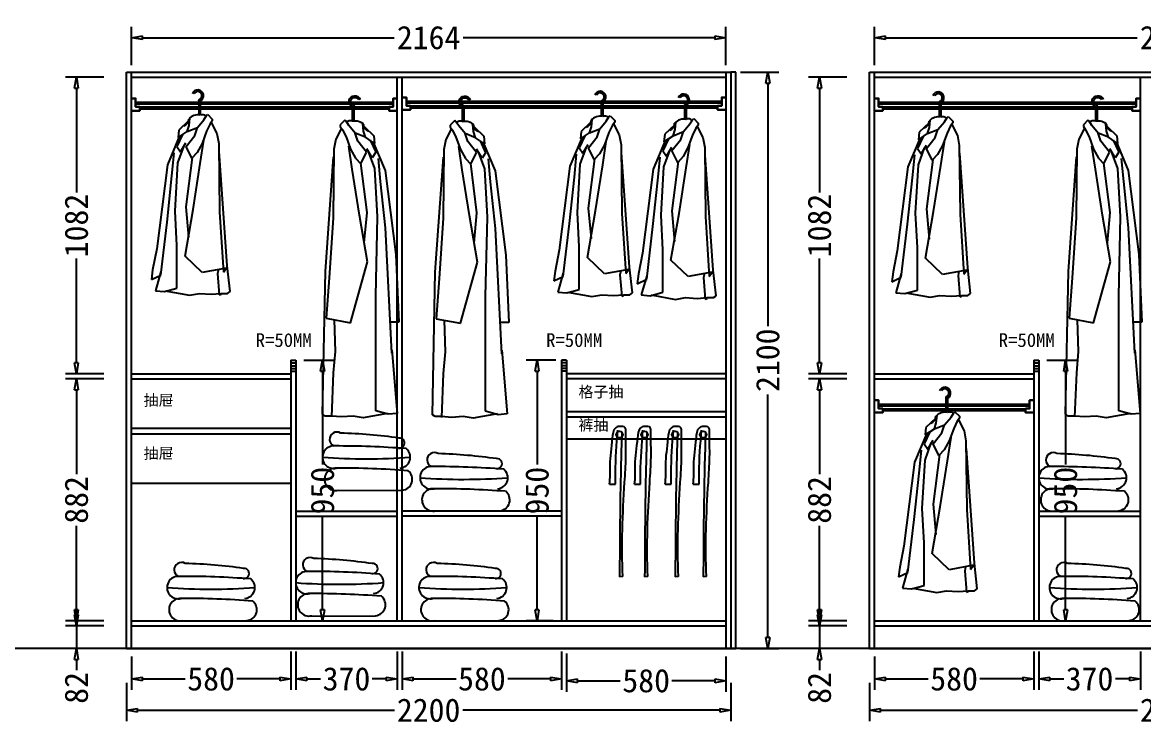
# Model space of a CAD drawing. Header units: millimetres. Extents: x 304407 to 361076, y -1262425 to -1203358.
# Drawn here: x 345007 to 349089, y -1229187 to -1226624 of the extents above; entities that cross this region are included whole.
import ezdxf

# ---------------------------------------------------------------- set-up
doc = ezdxf.new("R2010")
doc.units = ezdxf.units.MM
doc.header["$LTSCALE"] = 20
doc.layers.get('Defpoints').update_dxf_attribs({"color": 250})
for name, color, linetype in [('4', 1, 'Continuous'), ('6', 6, 'Continuous'), ('8', 8, 'Continuous'), ('LAYER10', 11, 'Continuous'), ('LAYER8', 11, 'Continuous'), ('图层3', 4, 'Continuous'), ('墙体', 40, 'Continuous')]:
    doc.layers.add(name, color=color, linetype=linetype)
doc.styles.get("Standard").update_dxf_attribs({"font": 'SimSun.ttf', "height": 85})
doc.styles.add('text', font='SimSun.ttf', dxfattribs={"height": 85})
doc.dimstyles.new('周文晶', dxfattribs={"dimtxt": 70, "dimasz": 40, "dimexe": 40, "dimexo": 30, "dimgap": 10, "dimtad": 0, "dimdec": 0, "dimtxsty": 'Standard', "dimblk": 'CLOSEDBLANK', "dimcen": 200, "dimclrd": 256, "dimclre": 256, "dimadec": 0, "dimazin": 0, "dimtfac": 1, "dimtdec": 0, "dimtmove": 0, "dimatfit": 3, "dimldrblk": 'CLOSEDBLANK', "dimfxl": 100, "dimfxlon": 1, "dimarcsym": 0})

# ---------------------------------------------------------------- blocks, each defined once
blk = doc.blocks.new('_ClosedBlank')
at = {"color": 0, "linetype": 'ByBlock', "lineweight": -2}
for p, q in [((-1, 0.17), (0, 0)), ((-1, 0.17), (-1, -0.17)), ((0, 0), (-1, -0.17))]:
    blk.add_line(p, q, dxfattribs=at)
blk = doc.blocks.new('*D1120')
at = {"lineweight": -2, "transparency": 16777216}
for p, q in [((345983.9, -1228917.2), (345983.9, -1229057.2)), ((345403.9, -1228935.6), (345403.9, -1229057.2)), ((345443.9, -1229017.2), (345599.8, -1229017.2)), ((345943.9, -1229017.2), (345787.9, -1229017.2))]:
    blk.add_line(p, q, dxfattribs=at)
at = {"layer": 'Defpoints', "color": 0, "transparency": 16777216}
for p in [(345983.9, -1228805.6), (345403.9, -1228905.6), (345983.9, -1229017.2)]:
    blk.add_point(p, dxfattribs=at)
at = {"lineweight": -2, "transparency": 16777216, "xscale": 40, "yscale": 40, "zscale": 40, "rotation": 180}
blk.add_blockref('_ClosedBlank', (345403.9, -1229017.2), dxfattribs=at)
at = {"lineweight": -2, "transparency": 16777216, "xscale": 40, "yscale": 40, "zscale": 40}
blk.add_blockref('_ClosedBlank', (345983.9, -1229017.2), dxfattribs=at)
at = {"color": 0, "transparency": 16777216, "insert": (345693.9, -1229017.2), "char_height": 85, "attachment_point": 5}
blk.add_mtext('580', dxfattribs=at)
blk = doc.blocks.new('*D1121')
at = {"lineweight": -2, "transparency": 16777216}
for p, q in [((346389.9, -1228917.2), (346389.9, -1229057.2)), ((346969.9, -1228917.2), (346969.9, -1229057.2)), ((346429.9, -1229017.2), (346585.8, -1229017.2)), ((346929.9, -1229017.2), (346773.9, -1229017.2))]:
    blk.add_line(p, q, dxfattribs=at)
at = {"layer": 'Defpoints', "color": 0, "transparency": 16777216}
for p in [(346389.9, -1226823.6), (346969.9, -1228805.6), (346969.9, -1229017.2)]:
    blk.add_point(p, dxfattribs=at)
at = {"lineweight": -2, "transparency": 16777216, "xscale": 40, "yscale": 40, "zscale": 40, "rotation": 180}
blk.add_blockref('_ClosedBlank', (346389.9, -1229017.2), dxfattribs=at)
at = {"lineweight": -2, "transparency": 16777216, "xscale": 40, "yscale": 40, "zscale": 40}
blk.add_blockref('_ClosedBlank', (346969.9, -1229017.2), dxfattribs=at)
at = {"color": 0, "transparency": 16777216, "insert": (346679.9, -1229017.2), "char_height": 85, "attachment_point": 5}
blk.add_mtext('580', dxfattribs=at)
blk = doc.blocks.new('*D1122')
at = {"lineweight": -2, "transparency": 16777216}
for p, q in [((345403.9, -1226780.2), (345403.9, -1226640.2)), ((347567.9, -1226780.2), (347567.9, -1226640.2)), ((345443.9, -1226680.2), (346360.2, -1226680.2)), ((347527.9, -1226680.2), (346611.6, -1226680.2))]:
    blk.add_line(p, q, dxfattribs=at)
at = {"layer": 'Defpoints', "color": 0, "transparency": 16777216}
for p in [(347567.9, -1226680.2), (345403.9, -1226823.6), (347567.9, -1226823.6)]:
    blk.add_point(p, dxfattribs=at)
at = {"lineweight": -2, "transparency": 16777216, "xscale": 40, "yscale": 40, "zscale": 40, "rotation": 180}
blk.add_blockref('_ClosedBlank', (345403.9, -1226680.2), dxfattribs=at)
at = {"lineweight": -2, "transparency": 16777216, "xscale": 40, "yscale": 40, "zscale": 40}
blk.add_blockref('_ClosedBlank', (347567.9, -1226680.2), dxfattribs=at)
at = {"color": 0, "transparency": 16777216, "insert": (346485.9, -1226680.2), "char_height": 85, "attachment_point": 5}
blk.add_mtext('2164', dxfattribs=at)
blk = doc.blocks.new('*D1123')
at = {"lineweight": -2, "transparency": 16777216}
for p, q in [((345385.9, -1229031.3), (345385.9, -1229171.3)), ((347585.9, -1229031.3), (347585.9, -1229171.3)), ((345425.9, -1229131.3), (346361.1, -1229131.3)), ((347545.9, -1229131.3), (346610.6, -1229131.3))]:
    blk.add_line(p, q, dxfattribs=at)
at = {"layer": 'Defpoints', "color": 0, "transparency": 16777216}
for p in [(345385.9, -1228905.6), (347585.9, -1228905.6), (347585.9, -1229131.3)]:
    blk.add_point(p, dxfattribs=at)
at = {"lineweight": -2, "transparency": 16777216, "xscale": 40, "yscale": 40, "zscale": 40, "rotation": 180}
blk.add_blockref('_ClosedBlank', (345385.9, -1229131.3), dxfattribs=at)
at = {"lineweight": -2, "transparency": 16777216, "xscale": 40, "yscale": 40, "zscale": 40}
blk.add_blockref('_ClosedBlank', (347585.9, -1229131.3), dxfattribs=at)
at = {"color": 0, "transparency": 16777216, "insert": (346485.9, -1229131.3), "char_height": 85, "attachment_point": 5}
blk.add_mtext('2200', dxfattribs=at)
blk = doc.blocks.new('*D1124')
at = {"lineweight": -2, "transparency": 16777216}
for p, q in [((347620.8, -1226805.6), (347760.8, -1226805.6)), ((347720.8, -1226845.6), (347720.8, -1227730.9)), ((347720.8, -1228865.6), (347720.8, -1227980.4)), ((347620.8, -1228905.6), (347760.8, -1228905.6))]:
    blk.add_line(p, q, dxfattribs=at)
at = {"layer": 'Defpoints', "color": 0, "transparency": 16777216}
for p in [(347585.9, -1226805.6), (347720.8, -1226805.6), (347585.9, -1228905.6)]:
    blk.add_point(p, dxfattribs=at)
at = {"lineweight": -2, "transparency": 16777216, "xscale": 40, "yscale": 40, "zscale": 40}
for p, rotation in [((347720.8, -1226805.6), 90), ((347720.8, -1228905.6), 270)]:
    blk.add_blockref('_ClosedBlank', p, dxfattribs=dict(at, rotation=rotation))
at = {"color": 0, "transparency": 16777216, "insert": (347720.8, -1227855.6), "char_height": 85, "attachment_point": 5, "rotation": 90}
blk.add_mtext('2100', dxfattribs=at)
blk = doc.blocks.new('*D1125')
at = {"lineweight": -2, "transparency": 16777216}
for p, q in [((346948.9, -1227855.6), (346840.9, -1227855.6)), ((346880.9, -1227895.6), (346880.9, -1228235.6)), ((346880.9, -1228765.6), (346880.9, -1228425.6)), ((346939.9, -1228805.6), (346840.9, -1228805.6))]:
    blk.add_line(p, q, dxfattribs=at)
at = {"layer": 'Defpoints', "color": 0, "transparency": 16777216}
for p in [(346978.9, -1227855.6), (346880.9, -1228805.6), (346969.9, -1228805.6)]:
    blk.add_point(p, dxfattribs=at)
at = {"lineweight": -2, "transparency": 16777216, "xscale": 40, "yscale": 40, "zscale": 40}
for p, rotation in [((346880.9, -1227855.6), 90), ((346880.9, -1228805.6), 270)]:
    blk.add_blockref('_ClosedBlank', p, dxfattribs=dict(at, rotation=rotation))
at = {"color": 0, "transparency": 16777216, "insert": (346880.9, -1228330.6), "char_height": 85, "attachment_point": 5, "rotation": 90}
blk.add_mtext('950', dxfattribs=at)
blk = doc.blocks.new('*D1126')
at = {"lineweight": -2, "transparency": 16777216}
for p, q in [((346987.9, -1228923.8), (346987.9, -1229063.8)), ((347567.9, -1228935.6), (347567.9, -1229063.8)), ((347027.9, -1229023.8), (347183.8, -1229023.8)), ((347527.9, -1229023.8), (347371.9, -1229023.8))]:
    blk.add_line(p, q, dxfattribs=at)
at = {"layer": 'Defpoints', "color": 0, "transparency": 16777216}
for p in [(346987.9, -1228805.6), (347567.9, -1228905.6), (347567.9, -1229023.8)]:
    blk.add_point(p, dxfattribs=at)
at = {"lineweight": -2, "transparency": 16777216, "xscale": 40, "yscale": 40, "zscale": 40, "rotation": 180}
blk.add_blockref('_ClosedBlank', (346987.9, -1229023.8), dxfattribs=at)
at = {"lineweight": -2, "transparency": 16777216, "xscale": 40, "yscale": 40, "zscale": 40}
blk.add_blockref('_ClosedBlank', (347567.9, -1229023.8), dxfattribs=at)
at = {"color": 0, "transparency": 16777216, "insert": (347277.9, -1229023.8), "char_height": 85, "attachment_point": 5}
blk.add_mtext('580', dxfattribs=at)
blk = doc.blocks.new('*D1127')
at = {"lineweight": -2, "transparency": 16777216}
for p, q in [((345203.6, -1228783.6), (345203.6, -1228743.6)), ((345303.6, -1228823.6), (345163.6, -1228823.6)), ((345203.6, -1228823.6), (345203.6, -1228905.6)), ((345303.6, -1228905.6), (345163.6, -1228905.6)), ((345203.6, -1228945.6), (345203.6, -1228985.6))]:
    blk.add_line(p, q, dxfattribs=at)
at = {"layer": 'Defpoints', "color": 0, "transparency": 16777216}
for p in [(345203.6, -1228823.6), (345403.9, -1228823.6), (345385.9, -1228905.6)]:
    blk.add_point(p, dxfattribs=at)
at = {"lineweight": -2, "transparency": 16777216, "xscale": 40, "yscale": 40, "zscale": 40}
for p, rotation in [((345203.6, -1228823.6), 270), ((345203.6, -1228905.6), 90)]:
    blk.add_blockref('_ClosedBlank', p, dxfattribs=dict(at, rotation=rotation))
at = {"color": 0, "transparency": 16777216, "insert": (345203.6, -1229049.7), "char_height": 85, "attachment_point": 5, "rotation": 90}
blk.add_mtext('82', dxfattribs=at)
blk = doc.blocks.new('*D1128')
at = {"lineweight": -2, "transparency": 16777216}
for p, q in [((345303.6, -1227923.6), (345163.6, -1227923.6)), ((345203.6, -1227963.6), (345203.6, -1228270.3)), ((345203.6, -1228765.6), (345203.6, -1228458.9)), ((345303.6, -1228805.6), (345163.6, -1228805.6))]:
    blk.add_line(p, q, dxfattribs=at)
at = {"layer": 'Defpoints', "color": 0, "transparency": 16777216}
for p in [(345203.6, -1227923.6), (345403.9, -1227923.6), (345403.9, -1228805.6)]:
    blk.add_point(p, dxfattribs=at)
at = {"lineweight": -2, "transparency": 16777216, "xscale": 40, "yscale": 40, "zscale": 40}
for p, rotation in [((345203.6, -1227923.6), 90), ((345203.6, -1228805.6), 270)]:
    blk.add_blockref('_ClosedBlank', p, dxfattribs=dict(at, rotation=rotation))
at = {"color": 0, "transparency": 16777216, "insert": (345203.6, -1228364.6), "char_height": 85, "attachment_point": 5, "rotation": 90}
blk.add_mtext('882', dxfattribs=at)
blk = doc.blocks.new('*D1129')
at = {"lineweight": -2, "transparency": 16777216}
for p, q in [((345303.6, -1226823.6), (345163.6, -1226823.6)), ((345203.6, -1226863.6), (345203.6, -1227244.4)), ((345203.6, -1227865.6), (345203.6, -1227484.9)), ((345303.6, -1227905.6), (345163.6, -1227905.6))]:
    blk.add_line(p, q, dxfattribs=at)
at = {"layer": 'Defpoints', "color": 0, "transparency": 16777216}
for p in [(345203.6, -1226823.6), (345403.9, -1226823.6), (345403.9, -1227905.6)]:
    blk.add_point(p, dxfattribs=at)
at = {"lineweight": -2, "transparency": 16777216, "xscale": 40, "yscale": 40, "zscale": 40}
for p, rotation in [((345203.6, -1226823.6), 90), ((345203.6, -1227905.6), 270)]:
    blk.add_blockref('_ClosedBlank', p, dxfattribs=dict(at, rotation=rotation))
at = {"color": 0, "transparency": 16777216, "insert": (345203.6, -1227364.6), "char_height": 85, "attachment_point": 5, "rotation": 90}
blk.add_mtext('1082', dxfattribs=at)
blk = doc.blocks.new('*D1130')
at = {"lineweight": -2, "transparency": 16777216}
for p, q in [((346001.9, -1228917.2), (346001.9, -1229057.2)), ((346371.9, -1228917.2), (346371.9, -1229057.2)), ((346041.9, -1229017.2), (346092.8, -1229017.2)), ((346331.9, -1229017.2), (346280.9, -1229017.2))]:
    blk.add_line(p, q, dxfattribs=at)
at = {"layer": 'Defpoints', "color": 0, "transparency": 16777216}
for p in [(346001.9, -1228805.6), (346371.9, -1228805.6), (346371.9, -1229017.2)]:
    blk.add_point(p, dxfattribs=at)
at = {"lineweight": -2, "transparency": 16777216, "xscale": 40, "yscale": 40, "zscale": 40, "rotation": 180}
blk.add_blockref('_ClosedBlank', (346001.9, -1229017.2), dxfattribs=at)
at = {"lineweight": -2, "transparency": 16777216, "xscale": 40, "yscale": 40, "zscale": 40}
blk.add_blockref('_ClosedBlank', (346371.9, -1229017.2), dxfattribs=at)
at = {"color": 0, "transparency": 16777216, "insert": (346186.9, -1229017.2), "char_height": 85, "attachment_point": 5}
blk.add_mtext('370', dxfattribs=at)
blk = doc.blocks.new('*D1131')
at = {"lineweight": -2, "transparency": 16777216}
for p, q in [((346031.6, -1227855.6), (346139.6, -1227855.6)), ((346099.6, -1227895.6), (346099.6, -1228235.6)), ((346099.6, -1228765.6), (346099.6, -1228425.6)), ((346040.6, -1228805.6), (346139.6, -1228805.6))]:
    blk.add_line(p, q, dxfattribs=at)
at = {"layer": 'Defpoints', "color": 0, "transparency": 16777216}
for p in [(346001.6, -1227855.6), (346010.6, -1228805.6), (346099.6, -1228805.6)]:
    blk.add_point(p, dxfattribs=at)
at = {"lineweight": -2, "transparency": 16777216, "xscale": 40, "yscale": 40, "zscale": 40}
for p, rotation in [((346099.6, -1227855.6), 90), ((346099.6, -1228805.6), 270)]:
    blk.add_blockref('_ClosedBlank', p, dxfattribs=dict(at, rotation=rotation))
at = {"color": 0, "transparency": 16777216, "insert": (346099.6, -1228330.6), "char_height": 85, "attachment_point": 5, "rotation": 90}
blk.add_mtext('950', dxfattribs=at)
blk = doc.blocks.new('*D1132')
at = {"lineweight": -2, "transparency": 16777216}
for p, q in [((348689.1, -1228917.2), (348689.1, -1229057.2)), ((348109.1, -1228935.6), (348109.1, -1229057.2)), ((348149.1, -1229017.2), (348305.1, -1229017.2)), ((348649.1, -1229017.2), (348493.2, -1229017.2))]:
    blk.add_line(p, q, dxfattribs=at)
at = {"layer": 'Defpoints', "color": 0, "transparency": 16777216}
for p in [(348689.1, -1228805.6), (348109.1, -1228905.6), (348689.1, -1229017.2)]:
    blk.add_point(p, dxfattribs=at)
at = {"lineweight": -2, "transparency": 16777216, "xscale": 40, "yscale": 40, "zscale": 40, "rotation": 180}
blk.add_blockref('_ClosedBlank', (348109.1, -1229017.2), dxfattribs=at)
at = {"lineweight": -2, "transparency": 16777216, "xscale": 40, "yscale": 40, "zscale": 40}
blk.add_blockref('_ClosedBlank', (348689.1, -1229017.2), dxfattribs=at)
at = {"color": 0, "transparency": 16777216, "insert": (348399.1, -1229017.2), "char_height": 85, "attachment_point": 5}
blk.add_mtext('580', dxfattribs=at)
blk = doc.blocks.new('*D1134')
at = {"lineweight": -2, "transparency": 16777216}
for p, q in [((348109.1, -1226780.2), (348109.1, -1226640.2)), ((350273.1, -1226780.2), (350273.1, -1226640.2)), ((348149.1, -1226680.2), (349065.4, -1226680.2)), ((350233.1, -1226680.2), (349316.8, -1226680.2))]:
    blk.add_line(p, q, dxfattribs=at)
at = {"layer": 'Defpoints', "color": 0, "transparency": 16777216}
for p in [(350273.1, -1226680.2), (348109.1, -1226823.6), (350273.1, -1226823.6)]:
    blk.add_point(p, dxfattribs=at)
at = {"lineweight": -2, "transparency": 16777216, "xscale": 40, "yscale": 40, "zscale": 40, "rotation": 180}
blk.add_blockref('_ClosedBlank', (348109.1, -1226680.2), dxfattribs=at)
at = {"lineweight": -2, "transparency": 16777216, "xscale": 40, "yscale": 40, "zscale": 40}
blk.add_blockref('_ClosedBlank', (350273.1, -1226680.2), dxfattribs=at)
at = {"color": 0, "transparency": 16777216, "insert": (349191.1, -1226680.2), "char_height": 85, "attachment_point": 5}
blk.add_mtext('2164', dxfattribs=at)
blk = doc.blocks.new('*D1135')
at = {"lineweight": -2, "transparency": 16777216}
for p, q in [((348091.1, -1229031.3), (348091.1, -1229171.3)), ((350291.1, -1229031.3), (350291.1, -1229171.3)), ((348131.1, -1229131.3), (349066.4, -1229131.3)), ((350251.1, -1229131.3), (349315.9, -1229131.3))]:
    blk.add_line(p, q, dxfattribs=at)
at = {"layer": 'Defpoints', "color": 0, "transparency": 16777216}
for p in [(348091.1, -1228905.6), (350291.1, -1228905.6), (350291.1, -1229131.3)]:
    blk.add_point(p, dxfattribs=at)
at = {"lineweight": -2, "transparency": 16777216, "xscale": 40, "yscale": 40, "zscale": 40, "rotation": 180}
blk.add_blockref('_ClosedBlank', (348091.1, -1229131.3), dxfattribs=at)
at = {"lineweight": -2, "transparency": 16777216, "xscale": 40, "yscale": 40, "zscale": 40}
blk.add_blockref('_ClosedBlank', (350291.1, -1229131.3), dxfattribs=at)
at = {"color": 0, "transparency": 16777216, "insert": (349191.1, -1229131.3), "char_height": 85, "attachment_point": 5}
blk.add_mtext('2200', dxfattribs=at)
blk = doc.blocks.new('*D1139')
at = {"lineweight": -2, "transparency": 16777216}
for p, q in [((347908.9, -1228783.6), (347908.9, -1228743.6)), ((348008.9, -1228823.6), (347868.9, -1228823.6)), ((347908.9, -1228823.6), (347908.9, -1228905.6)), ((348008.9, -1228905.6), (347868.9, -1228905.6)), ((347908.9, -1228945.6), (347908.9, -1228985.6))]:
    blk.add_line(p, q, dxfattribs=at)
at = {"layer": 'Defpoints', "color": 0, "transparency": 16777216}
for p in [(347908.9, -1228823.6), (348109.1, -1228823.6), (348091.1, -1228905.6)]:
    blk.add_point(p, dxfattribs=at)
at = {"lineweight": -2, "transparency": 16777216, "xscale": 40, "yscale": 40, "zscale": 40}
for p, rotation in [((347908.9, -1228823.6), 270), ((347908.9, -1228905.6), 90)]:
    blk.add_blockref('_ClosedBlank', p, dxfattribs=dict(at, rotation=rotation))
at = {"color": 0, "transparency": 16777216, "insert": (347908.9, -1229049.7), "char_height": 85, "attachment_point": 5, "rotation": 90}
blk.add_mtext('82', dxfattribs=at)
blk = doc.blocks.new('*D1140')
at = {"lineweight": -2, "transparency": 16777216}
for p, q in [((348008.9, -1227923.6), (347868.9, -1227923.6)), ((347908.9, -1227963.6), (347908.9, -1228270.3)), ((347908.9, -1228765.6), (347908.9, -1228458.9)), ((348008.9, -1228805.6), (347868.9, -1228805.6))]:
    blk.add_line(p, q, dxfattribs=at)
at = {"layer": 'Defpoints', "color": 0, "transparency": 16777216}
for p in [(347908.9, -1227923.6), (348109.1, -1227923.6), (348109.1, -1228805.6)]:
    blk.add_point(p, dxfattribs=at)
at = {"lineweight": -2, "transparency": 16777216, "xscale": 40, "yscale": 40, "zscale": 40}
for p, rotation in [((347908.9, -1227923.6), 90), ((347908.9, -1228805.6), 270)]:
    blk.add_blockref('_ClosedBlank', p, dxfattribs=dict(at, rotation=rotation))
at = {"color": 0, "transparency": 16777216, "insert": (347908.9, -1228364.6), "char_height": 85, "attachment_point": 5, "rotation": 90}
blk.add_mtext('882', dxfattribs=at)
blk = doc.blocks.new('*D1141')
at = {"lineweight": -2, "transparency": 16777216}
for p, q in [((348008.9, -1226823.6), (347868.9, -1226823.6)), ((347908.9, -1226863.6), (347908.9, -1227244.4)), ((347908.9, -1227865.6), (347908.9, -1227484.9)), ((348008.9, -1227905.6), (347868.9, -1227905.6))]:
    blk.add_line(p, q, dxfattribs=at)
at = {"layer": 'Defpoints', "color": 0, "transparency": 16777216}
for p in [(347908.9, -1226823.6), (348109.1, -1226823.6), (348109.1, -1227905.6)]:
    blk.add_point(p, dxfattribs=at)
at = {"lineweight": -2, "transparency": 16777216, "xscale": 40, "yscale": 40, "zscale": 40}
for p, rotation in [((347908.9, -1226823.6), 90), ((347908.9, -1227905.6), 270)]:
    blk.add_blockref('_ClosedBlank', p, dxfattribs=dict(at, rotation=rotation))
at = {"color": 0, "transparency": 16777216, "insert": (347908.9, -1227364.6), "char_height": 85, "attachment_point": 5, "rotation": 90}
blk.add_mtext('1082', dxfattribs=at)
blk = doc.blocks.new('*D1142')
at = {"lineweight": -2, "transparency": 16777216}
for p, q in [((348707.1, -1228917.2), (348707.1, -1229057.2)), ((349077.1, -1228917.2), (349077.1, -1229057.2)), ((348747.1, -1229017.2), (348798.1, -1229017.2)), ((349037.1, -1229017.2), (348986.2, -1229017.2))]:
    blk.add_line(p, q, dxfattribs=at)
at = {"layer": 'Defpoints', "color": 0, "transparency": 16777216}
for p in [(348707.1, -1228805.6), (349077.1, -1228805.6), (349077.1, -1229017.2)]:
    blk.add_point(p, dxfattribs=at)
at = {"lineweight": -2, "transparency": 16777216, "xscale": 40, "yscale": 40, "zscale": 40, "rotation": 180}
blk.add_blockref('_ClosedBlank', (348707.1, -1229017.2), dxfattribs=at)
at = {"lineweight": -2, "transparency": 16777216, "xscale": 40, "yscale": 40, "zscale": 40}
blk.add_blockref('_ClosedBlank', (349077.1, -1229017.2), dxfattribs=at)
at = {"color": 0, "transparency": 16777216, "insert": (348892.1, -1229017.2), "char_height": 85, "attachment_point": 5}
blk.add_mtext('370', dxfattribs=at)
blk = doc.blocks.new('*D1143')
at = {"lineweight": -2, "transparency": 16777216}
for p, q in [((348736.9, -1227855.6), (348844.9, -1227855.6)), ((348804.9, -1227895.6), (348804.9, -1228235.6)), ((348804.9, -1228765.6), (348804.9, -1228425.6)), ((348745.9, -1228805.6), (348844.9, -1228805.6))]:
    blk.add_line(p, q, dxfattribs=at)
at = {"layer": 'Defpoints', "color": 0, "transparency": 16777216}
for p in [(348706.9, -1227855.6), (348715.9, -1228805.6), (348804.9, -1228805.6)]:
    blk.add_point(p, dxfattribs=at)
at = {"lineweight": -2, "transparency": 16777216, "xscale": 40, "yscale": 40, "zscale": 40}
for p, rotation in [((348804.9, -1227855.6), 90), ((348804.9, -1228805.6), 270)]:
    blk.add_blockref('_ClosedBlank', p, dxfattribs=dict(at, rotation=rotation))
at = {"color": 0, "transparency": 16777216, "insert": (348804.9, -1228330.6), "char_height": 85, "attachment_point": 5, "rotation": 90}
blk.add_mtext('950', dxfattribs=at)
blk = doc.blocks.new('A$C1C5764E0')
at = {"layer": '8'}
for p, q in [((172.3, 708.4), (172.3, 657.4)), ((178.3, 708.4), (178.3, 657.4)), ((191.5, 639.3), (201.2, 654.6)), ((201.2, 654.6), (205.3, 658.7)), ((205.3, 658.7), (222, 642.1)), ((135.3, 635.3), (99.9, 601.9)), ((130.4, 596.4), (137.4, 618.5)), ((137.4, 618.5), (140.1, 644.9)), ((167.9, 611.6), (191.5, 639.3)), ((213.6, 624.1), (201.2, 597.8)), ((222, 635.2), (213.6, 624.1)), ((217.8, 629.6), (238.6, 589.4)), ((222, 642.1), (222, 635.2)), ((103, 580.9), (58.4, 475.1)), ((113.7, 585.2), (93.2, 541.7)), ((99.9, 601.9), (97.1, 574.2)), ((97.1, 574.2), (130.4, 596.4)), ((126.3, 542.3), (158.2, 582.5)), ((130.4, 596.4), (167.9, 611.6)), ((158.2, 582.5), (167.9, 611.6)), ((201.2, 597.8), (184.5, 553.4)), ((238.6, 589.4), (245.5, 553.4)), ((93.2, 541.7), (106.3, 522.1)), ((96.5, 482.8), (119.4, 544.9)), ((106.3, 522.1), (125.9, 554.7)), ((147.1, 499.3), (126.3, 542.3)), ((184.5, 553.4), (166.5, 520.1)), ((178.3, 479.5), (191.3, 564.6)), ((245.5, 553.4), (248.3, 302.5)), ((75, 435), (83.4, 518.8)), ((148.8, 502.4), (125.9, 322.6)), ((166.5, 520.1), (147.1, 499.3)), ((276.4, 106.8), (247, 525.3)), ((58.4, 475.1), (19.5, 168.8)), ((86.6, 306.3), (96.5, 482.8)), ((152.1, 312.8), (178.3, 479.5)), ((57, 265.8), (75, 435)), ((93.2, 180.9), (86.6, 306.3)), ((122.6, 142.8), (152.1, 312.8)), ((125.9, 322.6), (135.7, 211.4)), ((248.3, 302.5), (262.2, 83.5)), ((34.3, 73.1), (57, 265.8)), ((19.5, 168.8), (4.8, 92.7)), ((93.2, 26.2), (93.2, 180.9)), ((184.8, 82.8), (122.6, 142.8)), ((4.8, 92.7), (0, 56.7)), ((34.3, 86.2), (14.7, 16.3)), ((273.1, 99.1), (184.8, 82.8)), ((244.2, 93.8), (240.9, 79.6)), ((262.2, 83.5), (273.1, 99.1)), ((286.7, 13.1), (276.4, 106.8)), ((0, 56.7), (34.3, 73.1)), ((240.9, 79.6), (247.4, 1.1)), ((14.7, 16.3), (47.4, 13.1)), ((47.4, 13.1), (93.2, 26.2)), ((50.7, 16.3), (139, 0)), ((139, 0), (175, 6.5)), ((175, 6.5), (217.5, 3.3)), ((217.5, 3.3), (253.5, 6.5)), ((247.4, 1.1), (254, 3.3)), ((253.5, 6.5), (276.9, 6.5)), ((276.9, 6.5), (286.7, 13.1))]:
    blk.add_line(p, q, dxfattribs=at)
for centre, radius, start, end in [((168.9, 727.1), 20.9, 296.6338, 159.5285), ((168.9, 727.1), 14.9, 296.6338, 150.6175), ((175.9, 709.9), 3.91, 94.6712, 201.9626), ((168.9, 613.1), 43.9, 77.6993, 138.5966), ((186.2, 639.8), 18, 42.48, 116.3392), ((110.9, 641.2), 25.1, 286.2636, 2.0248)]:
    blk.add_arc(centre, radius, start, end, dxfattribs=at)
blk = doc.blocks.new('A$C4F477F88')
at = {"layer": 'LAYER10'}
blk.add_blockref('A$C1C5764E0', (0, 0), dxfattribs=at)
blk = doc.blocks.new('A$C5E603B19')
at = {"layer": 'LAYER8'}
blk.add_blockref('A$C4F477F88', (0, 0), dxfattribs=at)
blk = doc.blocks.new('A$C1B0A679D')
at = {"layer": '图层3'}
blk.add_blockref('A$C5E603B19', (0, 0), dxfattribs=at)
blk = doc.blocks.new('A$C52EB379C')
at = {"layer": '8'}
for p, q in [((163.3, 1134.6), (163.3, 1083.5)), ((169.3, 1134.6), (169.3, 1083.5)), ((126.4, 1061.5), (91, 1028.1)), ((128.4, 1044.7), (131.2, 1071)), ((159, 1037.8), (182.5, 1065.5)), ((182.5, 1065.5), (192.3, 1080.7)), ((192.3, 1080.7), (196.4, 1084.9)), ((196.4, 1084.9), (213.1, 1068.3)), ((213.1, 1061.3), (204.7, 1050.2)), ((213.1, 1068.3), (213.1, 1061.3)), ((91, 1028.1), (88.2, 1000.3)), ((88.2, 1000.3), (121.5, 1022.5)), ((121.5, 1022.5), (128.4, 1044.7)), ((121.5, 1022.5), (159, 1037.8)), ((149.3, 1008.7), (159, 1037.8)), ((192.3, 1023.9), (175.6, 979.5)), ((204.7, 1050.2), (192.3, 1023.9)), ((208.9, 1055.8), (229.7, 1015.6)), ((94.1, 1007.1), (49.5, 901.3)), ((104.8, 1011.4), (84.3, 967.8)), ((97.4, 948.2), (117, 980.9)), ((117.4, 968.5), (149.3, 1008.7)), ((169.3, 905.7), (182.4, 990.7)), ((229.7, 1015.6), (236.6, 979.5)), ((66.1, 861.1), (74.5, 944.9)), ((84.3, 967.8), (97.4, 948.2)), ((87.6, 909), (110.5, 971.1)), ((138.2, 925.5), (117.4, 968.5)), ((157.6, 946.3), (138.2, 925.5)), ((175.6, 979.5), (157.6, 946.3)), ((236.6, 979.5), (239.4, 728.7)), ((267.5, 533), (238.1, 951.5)), ((49.5, 901.3), (10.6, 595)), ((77.7, 732.4), (87.6, 909)), ((139.9, 928.6), (117, 748.8)), ((143.2, 738.9), (169.3, 905.7)), ((48.1, 692), (66.1, 861.1)), ((113.7, 568.9), (143.2, 738.9)), ((117, 748.8), (126.8, 637.6)), ((84.3, 444.7), (77.7, 732.4)), ((239.4, 728.7), (253.3, 509.7)), ((25.4, 235.4), (48.1, 692)), ((10.6, 595), (0, 349)), ((175.9, 346.6), (113.7, 568.9)), ((277.8, 13.1), (267.5, 533)), ((253.3, 509.7), (264.2, 362.9)), ((84.3, 26.2), (84.3, 444.7)), ((0, 349), (31, 349)), ((264.2, 362.9), (175.9, 346.6)), ((235.3, 357.6), (232, 242)), ((25.4, 248.5), (5.8, 16.3)), ((232, 242), (238.5, 163.5)), ((238.5, 163.5), (245.1, 3.3)), ((5.8, 16.3), (38.5, 13.1)), ((38.5, 13.1), (84.3, 26.2)), ((41.7, 16.3), (130.1, 0)), ((130.1, 0), (166.1, 6.5)), ((166.1, 6.5), (208.6, 3.3)), ((208.6, 3.3), (244.6, 6.5)), ((244.6, 6.5), (268, 6.5)), ((268, 6.5), (277.8, 13.1))]:
    blk.add_line(p, q, dxfattribs=at)
for centre, radius, start, end in [((160, 1153.2), 20.9, 296.6338, 159.5285), ((160, 1153.2), 14.9, 296.6338, 150.6175), ((167, 1136), 3.91, 94.6712, 201.9626), ((102, 1067.4), 25.1, 286.2636, 2.0248), ((160, 1039.2), 43.9, 77.6993, 138.5966), ((177.3, 1066), 18, 42.48, 116.3392)]:
    blk.add_arc(centre, radius, start, end, dxfattribs=at)
blk = doc.blocks.new('A$C05785CA5')
at = {"layer": 'LAYER10'}
blk.add_blockref('A$C52EB379C', (0, 0), dxfattribs=at)
blk = doc.blocks.new('A$C100967EE')
at = {"layer": 'LAYER10'}
blk.add_blockref('A$C05785CA5', (0, 0), dxfattribs=at)
blk = doc.blocks.new('A$C65D30603')
at = {"layer": 'LAYER8'}
blk.add_blockref('A$C100967EE', (0, 0), dxfattribs=at)
blk = doc.blocks.new('A$C50CE712E')
at = {"layer": '图层3'}
blk.add_blockref('A$C65D30603', (0, 0), dxfattribs=at)
blk = doc.blocks.new('A$C11F00F61')
at = {"color": 8}
blk.add_line((48.2, 0), (290.3, 1.2), dxfattribs=at)
at = {"layer": '墙体', "color": 8}
for centre, radius, start, end in [((52.6, 186.6), 26.7, 59.8021, 244.0801), ((9.8, -1698.7), 1909.1, 81.8981, 88.3112), ((280.3, 173), 18.4, 260.1551, 94.4157), ((41, 121.6), 41, 86.0834, 284.0988), ((53.8, -3125.6), 3288.1, 85.6244, 90.1755), ((279.7, 121.7), 40, 274.9406, 51.3165), ((159.2, 2329.1), 2213.2, 265.8756, 274.159), ((48.2, 41), 41, 86.0834, 284.0988), ((61, -3206.2), 3288.1, 85.6244, 90.1755), ((286.9, 41.1), 40, 274.9406, 51.3165)]:
    blk.add_arc(centre, radius, start, end, dxfattribs=at)
blk = doc.blocks.new('A$C3B9601DC')
at = {"layer": '4', "color": 8}
blk.add_line((62, 1.5), (47.4, 0), dxfattribs=at)
for points, knots in [([(62, 1.5), (55.4, 144.3), (62.8, 324.3), (78.7, 548.8), (75.2, 622.1), (75.7, 684.6), (46.8, 686.9), (17.9, 676.1), (12.7, 599.8), (-1.5, 524.3), (4.4, 450.4), (0, 421.8)], [0, 0, 0, 0, 428.516837, 544.203019, 664.137455, 677.621305, 701.749401, 722.125787, 770.743064, 895.133582, 980.731534, 980.731534, 980.731534, 980.731534]), ([(37.8, 667.5), (32.8, 603.2), (26.4, 521.3), (26.8, 439.3), (26.9, 421.8)], [0, 0, 0, 0, 193.394932, 246.046188, 246.046188, 246.046188, 246.046188])]:
    blk.add_open_spline(points, degree=3, knots=knots, dxfattribs=at)
blk.add_spline([(57.6, 658.7), (53.2, 497.8), (47.4, 0)], degree=3, dxfattribs=at)
blk.add_open_spline([(1.4, 421.8), (10.7, 421.8), (19.9, 421.8), (29.2, 421.8)], degree=3, dxfattribs=at)
at = {"layer": '6', "color": 8}
blk.add_circle((47.2, 648.9), 15, dxfattribs=at)
blk = doc.blocks.new('edr334343')
at = {"layer": '6', "color": 8, "xscale": 0.7999999999301508, "yscale": 0.7999999999301508, "zscale": 0.7999999999301508}
for p in [(311012.9, -1202094.7), (311104.2, -1202094.7), (311215.5, -1202094.7), (311317.6, -1202094.7)]:
    blk.add_blockref('A$C3B9601DC', p, dxfattribs=at)

msp = doc.modelspace()

# ---------------------------------------------------------------- linework, layer by layer
for p, q in [((345385.9, -1228905.6), (345385.9, -1226805.6)), ((345385.9, -1226805.6), (347585.9, -1226805.6)), ((345403.9, -1228905.6), (345403.9, -1226805.6)), ((347567.9, -1226805.6), (347567.9, -1228905.6)), ((347585.9, -1226805.6), (347585.9, -1228905.6)), ((347603.9, -1226805.6), (347585.9, -1226805.6)), ((347603.9, -1228905.6), (347603.9, -1226805.6)), ((348091.1, -1228905.6), (348091.1, -1226805.6)), ((348091.1, -1226805.6), (350291.1, -1226805.6)), ((348109.1, -1228905.6), (348109.1, -1226805.6)), ((345403.9, -1226823.6), (347567.9, -1226823.6)), ((346371.9, -1228805.6), (346371.9, -1226823.6)), ((346389.9, -1228805.6), (346389.9, -1226823.6)), ((348109.1, -1226823.6), (350273.1, -1226823.6)), ((349077.1, -1228805.6), (349077.1, -1226823.6)), ((345983.9, -1227855.6), (345983.9, -1228805.6)), ((345983.9, -1227855.6), (346001.9, -1227855.6)), ((345983.9, -1227865.6), (346001.9, -1227865.6)), ((346001.9, -1227855.6), (346001.9, -1228805.6)), ((346969.9, -1227855.6), (346969.9, -1228805.6)), ((346987.9, -1227855.6), (346969.9, -1227855.6)), ((346987.9, -1227865.6), (346969.9, -1227865.6)), ((346987.9, -1227855.6), (346987.9, -1228805.6)), ((348689.1, -1227855.6), (348689.1, -1228805.6)), ((348689.1, -1227855.6), (348707.1, -1227855.6)), ((348689.1, -1227865.6), (348707.1, -1227865.6)), ((348707.1, -1227855.6), (348707.1, -1228805.6)), ((345403.9, -1227905.6), (345983.9, -1227905.6)), ((345983.9, -1227875.6), (346001.9, -1227875.6)), ((345983.9, -1227885.6), (346001.9, -1227885.6)), ((345983.9, -1227895.6), (346001.9, -1227895.6)), ((346987.9, -1227875.6), (346969.9, -1227875.6)), ((346987.9, -1227885.6), (346969.9, -1227885.6)), ((346987.9, -1227895.6), (346969.9, -1227895.6)), ((347567.9, -1227905.6), (346987.9, -1227905.6)), ((348109.1, -1227905.6), (348689.1, -1227905.6)), ((348689.1, -1227875.6), (348707.1, -1227875.6)), ((348689.1, -1227885.6), (348707.1, -1227885.6)), ((348689.1, -1227895.6), (348707.1, -1227895.6)), ((345403.9, -1227923.6), (345983.9, -1227923.6)), ((347567.9, -1227923.6), (346987.9, -1227923.6)), ((348109.1, -1227923.6), (348689.1, -1227923.6)), ((347567.9, -1228043.6), (346987.9, -1228043.6)), ((347567.9, -1228063.6), (346987.9, -1228063.6)), ((345403.9, -1228103.6), (345983.9, -1228103.6)), ((345403.9, -1228123.6), (345983.9, -1228123.6)), ((347567.9, -1228143.6), (346987.9, -1228143.6)), ((345403.9, -1228303.6), (345983.9, -1228303.6)), ((346001.9, -1228405.6), (346371.9, -1228405.6)), ((346001.9, -1228423.6), (346371.9, -1228423.6)), ((346969.9, -1228405.6), (346389.9, -1228405.6)), ((346969.9, -1228423.6), (346389.9, -1228423.6)), ((348707.1, -1228405.6), (349077.1, -1228405.6)), ((348707.1, -1228423.6), (349077.1, -1228423.6)), ((345403.9, -1228805.6), (347567.9, -1228805.6)), ((348109.1, -1228805.6), (350273.1, -1228805.6)), ((345403.9, -1228823.6), (347567.9, -1228823.6)), ((348109.1, -1228823.6), (350273.1, -1228823.6)), ((345385.9, -1228905.6), (347585.9, -1228905.6)), ((347585.9, -1228905.6), (347603.9, -1228905.6)), ((348091.1, -1228905.6), (350291.1, -1228905.6))]:
    msp.add_line(p, q)
at = {"color": 8}
msp.add_line((361075.9, -1228905.6), (304407.4, -1228905.6), dxfattribs=at)
msp.add_line((361075.9, -1228905.6), (304407.4, -1228905.6), dxfattribs=at)
at = {"lineweight": 30}
for points in [[(345403.9, -1226901.6), (345418.9, -1226901.6), (345418.9, -1226931.6), (345433.9, -1226931.6), (345433.9, -1226946.6), (345403.9, -1226946.6)], [(346356.9, -1226916.6), (345418.9, -1226916.6)], [(346356.9, -1226921.2), (345418.9, -1226921.2)], [(346371.9, -1226901.6), (346356.9, -1226901.6), (346356.9, -1226931.6), (346341.9, -1226931.6), (346341.9, -1226946.6), (346371.9, -1226946.6)], [(346389.9, -1226897.9), (346404.9, -1226897.9), (346404.9, -1226927.9), (346419.9, -1226927.9), (346419.9, -1226942.9), (346389.9, -1226942.9)], [(347552.9, -1226912.9), (346404.9, -1226912.9)], [(347552.9, -1226917.5), (346404.9, -1226917.5)], [(347537.9, -1226930), (346419.9, -1226930)], [(347567.9, -1226897.9), (347552.9, -1226897.9), (347552.9, -1226927.9), (347537.9, -1226927.9), (347537.9, -1226942.9), (347567.9, -1226942.9)], [(348109.1, -1226901.6), (348124.1, -1226901.6), (348124.1, -1226931.6), (348139.1, -1226931.6), (348139.1, -1226946.6), (348109.1, -1226946.6)], [(349062.1, -1226916.6), (348124.1, -1226916.6)], [(349062.1, -1226921.2), (348124.1, -1226921.2)], [(349077.1, -1226901.6), (349062.1, -1226901.6), (349062.1, -1226931.6), (349047.1, -1226931.6), (349047.1, -1226946.6), (349077.1, -1226946.6)], [(346341.9, -1226933.6), (345433.9, -1226933.6)], [(346341.9, -1226939.1), (345433.9, -1226939.1)], [(347537.9, -1226935.4), (346419.9, -1226935.4)], [(349047.1, -1226933.6), (348139.1, -1226933.6)], [(349047.1, -1226939.1), (348139.1, -1226939.1)], [(348109.1, -1228001.6), (348124.1, -1228001.6), (348124.1, -1228031.6), (348139.1, -1228031.6), (348139.1, -1228046.6), (348109.1, -1228046.6)], [(348674.1, -1228016.6), (348124.1, -1228016.6)], [(348674.1, -1228021.2), (348124.1, -1228021.2)], [(348689.1, -1228001.6), (348674.1, -1228001.6), (348674.1, -1228031.6), (348659.1, -1228031.6), (348659.1, -1228046.6), (348689.1, -1228046.6)], [(348659.1, -1228033.6), (348139.1, -1228033.6)], [(348659.1, -1228039.1), (348139.1, -1228039.1)]]:
    msp.add_lwpolyline(points, dxfattribs=at)

# ---------------------------------------------------------------- block references
for name, p in [('A$C1B0A679D', (345476.4, -1227618.6)), ('A$C1B0A679D', (346941.4, -1227623.5)), ('A$C1B0A679D', (347245.6, -1227633.8)), ('A$C1B0A679D', (348172.4, -1227626)), ('A$C1B0A679D', (348196.7, -1228702.1)), ('edr334343', (36130.3, -26550.2)), ('A$C11F00F61', (346099.6, -1228330.6)), ('A$C11F00F61', (346454.5, -1228405.6)), ('A$C11F00F61', (348707.1, -1228405.6)), ('A$C11F00F61', (345533.5, -1228805.6)), ('A$C11F00F61', (346001.9, -1228787.8)), ('A$C11F00F61', (346450.7, -1228805.6)), ('A$C11F00F61', (348745.9, -1228805.6))]:
    msp.add_blockref(name, p)
at = {"xscale": -1}
for p in [(346377.4, -1228065.6), (346777.8, -1228067.1), (349082.7, -1228065.6)]:
    msp.add_blockref('A$C50CE712E', p, dxfattribs=at)

# ---------------------------------------------------------------- texts
at = {"attachment_point": 1, "style": 'text'}
for s, insert, char_height, width in [('R=50MM', (345856.3, -1227757.1), 50, 419.038), ('R=50MM', (346913.7, -1227757.1), 50, 419.038), ('R=50MM', (348561.6, -1227757.1), 50, 419.038), ('格子抽', (347031.5, -1227950.8), 40, 305.609), ('抽屉', (345448.2, -1227981.3), 40, 305.609), ('裤抽', (347031.5, -1228072), 40, 305.609), ('抽屉', (345448.2, -1228174.6), 40, 305.609)]:
    msp.add_mtext(s, dxfattribs=dict(at, insert=insert, char_height=char_height, width=width))

# ---------------------------------------------------------------- dimensions: what is measured, and where the dimension line sits
for base, p1, p2, picture, middle in [((347567.9, -1226680.2), (345403.9, -1226823.6), (347567.9, -1226823.6), '*D1122', (346485.9, -1226680.2)), ((350273.1, -1226680.2), (348109.1, -1226823.6), (350273.1, -1226823.6), '*D1134', (349191.1, -1226680.2)), ((346969.9, -1229017.2), (346389.9, -1226823.6), (346969.9, -1228805.6), '*D1121', (346679.9, -1229017.2)), ((345983.9, -1229017.2), (345403.9, -1228905.6), (345983.9, -1228805.6), '*D1120', (345693.9, -1229017.2)), ((346371.9, -1229017.2), (346001.9, -1228805.6), (346371.9, -1228805.6), '*D1130', (346186.9, -1229017.2)), ((347567.9, -1229023.8), (346987.9, -1228805.6), (347567.9, -1228905.6), '*D1126', (347277.9, -1229023.8)), ((348689.1, -1229017.2), (348109.1, -1228905.6), (348689.1, -1228805.6), '*D1132', (348399.1, -1229017.2)), ((349077.1, -1229017.2), (348707.1, -1228805.6), (349077.1, -1228805.6), '*D1142', (348892.1, -1229017.2)), ((347585.9, -1229131.3), (345385.9, -1228905.6), (347585.9, -1228905.6), '*D1123', (346485.9, -1229131.3)), ((350291.1, -1229131.3), (348091.1, -1228905.6), (350291.1, -1228905.6), '*D1135', (349191.1, -1229131.3))]:
    dim = msp.add_linear_dim(base=base, p1=p1, p2=p2, dimstyle='周文晶')
    dim.commit()
    dim.dimension.update_dxf_attribs({"geometry": picture, "text_midpoint": middle})
for base, p1, p2, angle, picture, middle in [((347720.8, -1226805.6), (347585.9, -1228905.6), (347585.9, -1226805.6), 90, '*D1124', (347720.8, -1227855.6)), ((345203.6, -1226823.6), (345403.9, -1227905.6), (345403.9, -1226823.6), 270, '*D1129', (345203.6, -1227364.6)), ((347908.9, -1226823.6), (348109.1, -1227905.6), (348109.1, -1226823.6), 270, '*D1141', (347908.9, -1227364.6)), ((346099.6, -1228805.6), (346001.6, -1227855.6), (346010.6, -1228805.6), 90, '*D1131', (346099.6, -1228330.6)), ((346880.9, -1228805.6), (346978.9, -1227855.6), (346969.9, -1228805.6), 90, '*D1125', (346880.9, -1228330.6)), ((348804.9, -1228805.6), (348706.9, -1227855.6), (348715.9, -1228805.6), 90, '*D1143', (348804.9, -1228330.6)), ((345203.6, -1227923.6), (345403.9, -1228805.6), (345403.9, -1227923.6), 270, '*D1128', (345203.6, -1228364.6)), ((347908.9, -1227923.6), (348109.1, -1228805.6), (348109.1, -1227923.6), 270, '*D1140', (347908.9, -1228364.6))]:
    dim = msp.add_linear_dim(base=base, p1=p1, p2=p2, angle=angle, dimstyle='周文晶')
    dim.commit()
    dim.dimension.update_dxf_attribs({"geometry": picture, "text_midpoint": middle})
for base, p1, p2, picture, middle in [((345203.6, -1228823.6), (345385.9, -1228905.6), (345403.9, -1228823.6), '*D1127', (345203.6, -1229049.7)), ((347908.9, -1228823.6), (348091.1, -1228905.6), (348109.1, -1228823.6), '*D1139', (347908.9, -1229049.7))]:
    dim = msp.add_linear_dim(base=base, p1=p1, p2=p2, angle=270, dimstyle='周文晶')
    dim.commit()
    dim.dimension.update_dxf_attribs({"geometry": picture, "text_midpoint": middle, "dimtype": 128})

doc.saveas('drawing.dxf')
